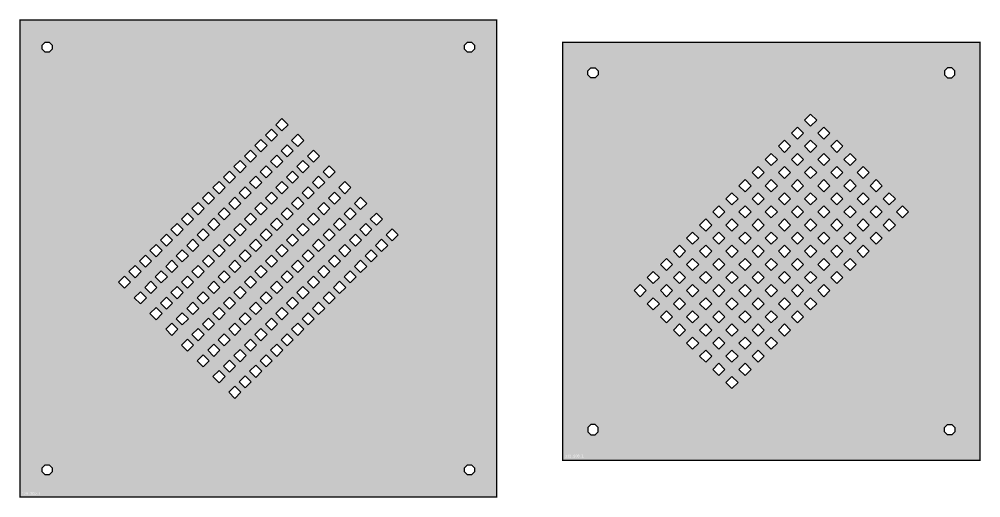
# Model space of a CAD drawing. Extents: x -11195 to 77029, y -42191 to 8336.
# Drawn here: x 33527 to 51672, y -28667 to -19642 of the extents above; entities that cross this region are included whole.
import ezdxf

# ---------------------------------------------------------------- set-up
doc = ezdxf.new("R2010")
doc.units = 13
doc.header["$MEASUREMENT"] = 0
doc.layers.get('0').update_dxf_attribs({"color": 6})
for name, color, linetype in [('L14D0 Au', 2, 'Continuous'), ('L16D0 Col', 254, 'Continuous'), ('L20D0 Key', 8, 'Continuous')]:
    doc.layers.add(name, color=color, linetype=linetype)

# ---------------------------------------------------------------- blocks, each defined once
blk = doc.blocks.new('SMALLPOST')
at = {"layer": 'L20D0 Key'}
blk.add_lwpolyline([(-39.799, -96.083), (-96.083, -39.799), (-96.083, 39.799), (-39.799, 96.083), (39.799, 96.083), (96.083, 39.799), (96.083, -39.799), (39.799, -96.083)], close=True, dxfattribs=at)
blk = doc.blocks.new('128.200.L.RIE')
at = {"layer": 'L14D0 Au'}
h = blk.add_hatch(color=256, dxfattribs=at)
h.paths.add_polyline_path([(294, 88), (292, 89), (288, 87), (285, 83), (283, 78), (282, 72), (282, 69), (282, 62), (284, 57), (286, 52), (286, 51), (290, 48), (292, 47), (297, 49), (300, 54), (300, 54), (302, 59), (303, 65), (303, 69), (303, 75), (301, 81), (299, 85), (299, 85)], flags=0)
h.paths.add_polyline_path([(135, 72), (136, 72), (141, 73), (145, 76), (146, 80), (144, 85), (142, 87), (137, 89), (136, 89), (130, 87), (127, 85), (125, 80), (127, 76), (129, 74)], flags=0)
h.paths.add_polyline_path([(134, 47), (136, 47), (141, 48), (145, 52), (147, 57), (147, 57), (146, 62), (143, 65), (138, 67), (136, 67), (130, 66), (126, 63), (124, 58), (124, 57), (126, 52), (129, 49)], flags=0)
h.paths.add_polyline_path([(255, 88), (253, 89), (249, 87), (246, 83), (244, 78), (243, 72), (242, 69), (243, 62), (244, 57), (247, 52), (247, 51), (251, 48), (253, 47), (258, 49), (261, 54), (261, 54), (263, 59), (264, 65), (264, 69), (264, 75), (262, 81), (260, 85), (259, 85)], flags=0)
h.paths.add_polyline_path([(57, 91), (59, 93), (61, 90), (61, 48), (68, 48), (71, 46), (68, 43), (49, 43), (46, 46), (49, 48), (56, 48), (56, 82), (56, 82), (51, 79), (48, 79), (46, 81), (49, 84), (53, 85), (56, 90)], flags=16)
h.paths.add_polyline_path([(148, 47), (147, 46), (142, 44), (137, 43), (136, 43), (130, 43), (126, 46), (123, 48), (120, 53), (120, 57), (121, 63), (124, 67), (125, 67), (130, 70), (130, 70), (125, 72), (122, 76), (121, 77), (121, 81), (122, 86), (125, 90), (130, 92), (136, 93), (141, 92), (146, 90), (148, 88), (151, 83), (151, 81), (150, 76), (146, 72), (141, 70), (147, 67), (150, 63), (152, 61), (152, 57), (151, 52)], flags=16)
h.paths.add_polyline_path([(208, 92), (213, 93), (219, 92), (223, 90), (227, 87), (229, 82), (230, 78), (229, 73), (227, 68), (223, 63), (221, 61), (207, 48), (225, 48), (226, 51), (227, 52), (230, 48), (230, 47), (228, 43), (202, 43), (198, 46), (200, 48), (216, 63), (221, 68), (224, 72), (225, 75), (225, 78), (224, 83), (220, 87), (219, 87), (214, 89), (213, 89), (208, 87), (205, 84), (204, 82), (205, 79), (202, 76), (202, 76), (199, 78), (198, 80), (200, 85), (203, 89)], flags=16)
h.paths.add_polyline_path([(258, 92), (262, 89), (264, 86), (267, 82), (268, 76), (269, 70), (269, 68), (269, 62), (267, 56), (265, 51), (263, 48), (259, 44), (254, 43), (253, 43), (249, 44), (244, 47), (242, 49), (240, 54), (238, 60), (238, 65), (238, 68), (238, 74), (239, 80), (241, 85), (243, 87), (248, 91), (252, 93), (253, 93)], flags=16)
h.paths.add_polyline_path([(297, 92), (302, 89), (303, 86), (306, 82), (307, 76), (308, 70), (308, 68), (308, 62), (307, 56), (304, 51), (303, 48), (298, 44), (293, 43), (292, 43), (288, 44), (283, 47), (282, 49), (279, 54), (278, 60), (277, 65), (277, 68), (277, 74), (278, 80), (281, 85), (283, 87), (287, 91), (292, 93), (292, 93)], flags=16)
h.paths.add_polyline_path([(357, 92), (368, 92), (371, 90), (368, 88), (364, 88), (364, 48), (383, 48), (383, 53), (384, 56), (385, 57), (388, 53), (388, 47), (386, 44), (385, 43), (357, 43), (354, 46), (357, 48), (360, 48), (360, 88), (357, 88), (354, 90)], flags=16)
h.paths.add_polyline_path([(336, 48), (334, 44), (332, 43), (328, 46), (327, 48), (330, 52), (332, 52), (335, 50)], flags=16)
h.paths.add_polyline_path([(179, 48), (177, 44), (175, 43), (171, 46), (171, 48), (173, 52), (175, 52), (179, 50)], flags=16)
h.paths.add_polyline_path([(90, 92), (96, 93), (101, 92), (106, 90), (109, 87), (112, 82), (112, 78), (111, 73), (109, 68), (106, 63), (104, 61), (89, 48), (107, 48), (108, 51), (110, 52), (112, 48), (112, 47), (111, 43), (84, 43), (81, 46), (82, 48), (99, 63), (103, 68), (106, 72), (107, 75), (107, 78), (106, 83), (102, 87), (102, 87), (97, 89), (95, 89), (90, 87), (87, 84), (86, 82), (87, 79), (85, 76), (84, 76), (81, 78), (81, 80), (82, 85), (86, 89)], flags=16)
h.paths.add_polyline_path([(8529, 8591), (8591, 8529), (8591, 8441), (8529, 8379), (8441, 8379), (8379, 8441), (8379, 8529), (8441, 8591)], flags=16)
h.paths.add_polyline_path([(8529, 621), (8591, 559), (8591, 471), (8529, 409), (8441, 409), (8379, 471), (8379, 559), (8441, 621)], flags=16)
h.paths.add_polyline_path([(2045, 4253), (2174, 4381), (2302, 4253), (2174, 4124)], flags=16)
h.paths.add_polyline_path([(2441, 4648), (2570, 4777), (2698, 4648), (2570, 4520)], flags=16)
h.paths.add_polyline_path([(2837, 5044), (2966, 5173), (3094, 5044), (2966, 4916)], flags=16)
h.paths.add_polyline_path([(3233, 5440), (3362, 5569), (3490, 5440), (3362, 5312)], flags=16)
h.paths.add_polyline_path([(2342, 3956), (2471, 4084), (2599, 3956), (2471, 3827)], flags=16)
h.paths.add_polyline_path([(2738, 4352), (2867, 4480), (2995, 4352), (2867, 4223)], flags=16)
h.paths.add_polyline_path([(3134, 4747), (3263, 4876), (3391, 4747), (3263, 4619)], flags=16)
h.paths.add_polyline_path([(3530, 5143), (3659, 5272), (3787, 5143), (3659, 5015)], flags=16)
h.paths.add_polyline_path([(2639, 3659), (2768, 3787), (2896, 3659), (2768, 3530)], flags=16)
h.paths.add_polyline_path([(3035, 4055), (3164, 4183), (3292, 4055), (3164, 3926)], flags=16)
h.paths.add_polyline_path([(3431, 4451), (3560, 4579), (3688, 4451), (3560, 4322)], flags=16)
h.paths.add_polyline_path([(3827, 4846), (3956, 4975), (4084, 4846), (3956, 4718)], flags=16)
h.paths.add_polyline_path([(2936, 3362), (3065, 3490), (3193, 3362), (3065, 3233)], flags=16)
h.paths.add_polyline_path([(3332, 3758), (3461, 3886), (3589, 3758), (3461, 3629)], flags=16)
h.paths.add_polyline_path([(3728, 4154), (3857, 4282), (3985, 4154), (3857, 4025)], flags=16)
h.paths.add_polyline_path([(4124, 4549), (4253, 4678), (4381, 4549), (4253, 4421)], flags=16)
h.paths.add_polyline_path([(6955, 4747), (6826, 4619), (6698, 4747), (6826, 4876)], flags=16)
h.paths.add_polyline_path([(6559, 4352), (6430, 4223), (6302, 4352), (6430, 4480)], flags=16)
h.paths.add_polyline_path([(6163, 3956), (6034, 3827), (5906, 3956), (6034, 4084)], flags=16)
h.paths.add_polyline_path([(5767, 3560), (5638, 3431), (5510, 3560), (5638, 3688)], flags=16)
h.paths.add_polyline_path([(6658, 5044), (6529, 4916), (6401, 5044), (6529, 5173)], flags=16)
h.paths.add_polyline_path([(6262, 4648), (6133, 4520), (6005, 4648), (6133, 4777)], flags=16)
h.paths.add_polyline_path([(5866, 4253), (5737, 4124), (5609, 4253), (5737, 4381)], flags=16)
h.paths.add_polyline_path([(5470, 3857), (5341, 3728), (5213, 3857), (5341, 3985)], flags=16)
h.paths.add_polyline_path([(6361, 5341), (6232, 5213), (6104, 5341), (6232, 5470)], flags=16)
h.paths.add_polyline_path([(5965, 4945), (5836, 4817), (5708, 4945), (5836, 5074)], flags=16)
h.paths.add_polyline_path([(5569, 4549), (5440, 4421), (5312, 4549), (5440, 4678)], flags=16)
h.paths.add_polyline_path([(5173, 4154), (5044, 4025), (4916, 4154), (5044, 4282)], flags=16)
h.paths.add_polyline_path([(6064, 5638), (5935, 5510), (5807, 5638), (5935, 5767)], flags=16)
h.paths.add_polyline_path([(5668, 5242), (5539, 5114), (5411, 5242), (5539, 5371)], flags=16)
h.paths.add_polyline_path([(5272, 4846), (5143, 4718), (5015, 4846), (5143, 4975)], flags=16)
h.paths.add_polyline_path([(4876, 4451), (4747, 4322), (4619, 4451), (4747, 4579)], flags=16)
h.paths.add_polyline_path([(4520, 4945), (4648, 5074), (4777, 4945), (4648, 4817)], flags=16)
h.paths.add_polyline_path([(4916, 5341), (5044, 5470), (5173, 5341), (5044, 5213)], flags=16)
h.paths.add_polyline_path([(5312, 5737), (5440, 5866), (5569, 5737), (5440, 5609)], flags=16)
h.paths.add_polyline_path([(5708, 6133), (5836, 6262), (5965, 6133), (5836, 6005)], flags=16)
h.paths.add_polyline_path([(4223, 5242), (4352, 5371), (4480, 5242), (4352, 5114)], flags=16)
h.paths.add_polyline_path([(4619, 5638), (4747, 5767), (4876, 5638), (4747, 5510)], flags=16)
h.paths.add_polyline_path([(5015, 6034), (5143, 6163), (5272, 6034), (5143, 5906)], flags=16)
h.paths.add_polyline_path([(5411, 6430), (5539, 6559), (5668, 6430), (5539, 6302)], flags=16)
h.paths.add_polyline_path([(3926, 5539), (4055, 5668), (4183, 5539), (4055, 5411)], flags=16)
h.paths.add_polyline_path([(4322, 5935), (4451, 6064), (4579, 5935), (4451, 5807)], flags=16)
h.paths.add_polyline_path([(4718, 6331), (4846, 6460), (4975, 6331), (4846, 6203)], flags=16)
h.paths.add_polyline_path([(5114, 6727), (5242, 6856), (5371, 6727), (5242, 6599)], flags=16)
h.paths.add_polyline_path([(3629, 5836), (3758, 5965), (3886, 5836), (3758, 5708)], flags=16)
h.paths.add_polyline_path([(4025, 6232), (4154, 6361), (4282, 6232), (4154, 6104)], flags=16)
h.paths.add_polyline_path([(4421, 6628), (4549, 6757), (4678, 6628), (4549, 6500)], flags=16)
h.paths.add_polyline_path([(4817, 7024), (4945, 7153), (5074, 7024), (4945, 6896)], flags=16)
h.paths.add_polyline_path([(4480, 4055), (4352, 3926), (4223, 4055), (4352, 4183)], flags=16)
h.paths.add_polyline_path([(4084, 3659), (3956, 3530), (3827, 3659), (3956, 3787)], flags=16)
h.paths.add_polyline_path([(3688, 3263), (3560, 3134), (3431, 3263), (3560, 3391)], flags=16)
h.paths.add_polyline_path([(3292, 2867), (3164, 2738), (3035, 2867), (3164, 2995)], flags=16)
h.paths.add_polyline_path([(4777, 3758), (4648, 3629), (4520, 3758), (4648, 3886)], flags=16)
h.paths.add_polyline_path([(4381, 3362), (4253, 3233), (4124, 3362), (4253, 3490)], flags=16)
h.paths.add_polyline_path([(3985, 2966), (3857, 2837), (3728, 2966), (3857, 3094)], flags=16)
h.paths.add_polyline_path([(3589, 2570), (3461, 2441), (3332, 2570), (3461, 2698)], flags=16)
h.paths.add_polyline_path([(5074, 3461), (4945, 3332), (4817, 3461), (4945, 3589)], flags=16)
h.paths.add_polyline_path([(4678, 3065), (4549, 2936), (4421, 3065), (4549, 3193)], flags=16)
h.paths.add_polyline_path([(4282, 2669), (4154, 2540), (4025, 2669), (4154, 2797)], flags=16)
h.paths.add_polyline_path([(3886, 2273), (3758, 2144), (3629, 2273), (3758, 2401)], flags=16)
h.paths.add_polyline_path([(5371, 3164), (5242, 3035), (5114, 3164), (5242, 3292)], flags=16)
h.paths.add_polyline_path([(4975, 2768), (4846, 2639), (4718, 2768), (4846, 2896)], flags=16)
h.paths.add_polyline_path([(4579, 2372), (4451, 2243), (4322, 2372), (4451, 2500)], flags=16)
h.paths.add_polyline_path([(4183, 1976), (4055, 1847), (3926, 1976), (4055, 2104)], flags=16)
h.paths.add_polyline_path([(4381, 2174), (4253, 2045), (4124, 2174), (4253, 2302)], flags=16)
h.paths.add_polyline_path([(4777, 2570), (4648, 2441), (4520, 2570), (4648, 2698)], flags=16)
h.paths.add_polyline_path([(5173, 2966), (5044, 2837), (4916, 2966), (5044, 3094)], flags=16)
h.paths.add_polyline_path([(5569, 3362), (5440, 3233), (5312, 3362), (5440, 3490)], flags=16)
h.paths.add_polyline_path([(4084, 2471), (3956, 2342), (3827, 2471), (3956, 2599)], flags=16)
h.paths.add_polyline_path([(4480, 2867), (4352, 2738), (4223, 2867), (4352, 2995)], flags=16)
h.paths.add_polyline_path([(4876, 3263), (4747, 3134), (4619, 3263), (4747, 3391)], flags=16)
h.paths.add_polyline_path([(5272, 3659), (5143, 3530), (5015, 3659), (5143, 3787)], flags=16)
h.paths.add_polyline_path([(3787, 2768), (3659, 2639), (3530, 2768), (3659, 2896)], flags=16)
h.paths.add_polyline_path([(4183, 3164), (4055, 3035), (3926, 3164), (4055, 3292)], flags=16)
h.paths.add_polyline_path([(4579, 3560), (4451, 3431), (4322, 3560), (4451, 3688)], flags=16)
h.paths.add_polyline_path([(4975, 3956), (4846, 3827), (4718, 3956), (4846, 4084)], flags=16)
h.paths.add_polyline_path([(3490, 3065), (3362, 2936), (3233, 3065), (3362, 3193)], flags=16)
h.paths.add_polyline_path([(3886, 3461), (3758, 3332), (3629, 3461), (3758, 3589)], flags=16)
h.paths.add_polyline_path([(4282, 3857), (4154, 3728), (4025, 3857), (4154, 3985)], flags=16)
h.paths.add_polyline_path([(4678, 4253), (4549, 4124), (4421, 4253), (4549, 4381)], flags=16)
h.paths.add_polyline_path([(4619, 6826), (4747, 6955), (4876, 6826), (4747, 6698)], flags=16)
h.paths.add_polyline_path([(4223, 6430), (4352, 6559), (4480, 6430), (4352, 6302)], flags=16)
h.paths.add_polyline_path([(3827, 6034), (3956, 6163), (4084, 6034), (3956, 5906)], flags=16)
h.paths.add_polyline_path([(3431, 5638), (3560, 5767), (3688, 5638), (3560, 5510)], flags=16)
h.paths.add_polyline_path([(4916, 6529), (5044, 6658), (5173, 6529), (5044, 6401)], flags=16)
h.paths.add_polyline_path([(4520, 6133), (4648, 6262), (4777, 6133), (4648, 6005)], flags=16)
h.paths.add_polyline_path([(4124, 5737), (4253, 5866), (4381, 5737), (4253, 5609)], flags=16)
h.paths.add_polyline_path([(3728, 5341), (3857, 5470), (3985, 5341), (3857, 5213)], flags=16)
h.paths.add_polyline_path([(5213, 6232), (5341, 6361), (5470, 6232), (5341, 6104)], flags=16)
h.paths.add_polyline_path([(4817, 5836), (4945, 5965), (5074, 5836), (4945, 5708)], flags=16)
h.paths.add_polyline_path([(4421, 5440), (4549, 5569), (4678, 5440), (4549, 5312)], flags=16)
h.paths.add_polyline_path([(4025, 5044), (4154, 5173), (4282, 5044), (4154, 4916)], flags=16)
h.paths.add_polyline_path([(5510, 5935), (5638, 6064), (5767, 5935), (5638, 5807)], flags=16)
h.paths.add_polyline_path([(5114, 5539), (5242, 5668), (5371, 5539), (5242, 5411)], flags=16)
h.paths.add_polyline_path([(4718, 5143), (4846, 5272), (4975, 5143), (4846, 5015)], flags=16)
h.paths.add_polyline_path([(4322, 4747), (4451, 4876), (4579, 4747), (4451, 4619)], flags=16)
h.paths.add_polyline_path([(5074, 4648), (4945, 4520), (4817, 4648), (4945, 4777)], flags=16)
h.paths.add_polyline_path([(5470, 5044), (5341, 4916), (5213, 5044), (5341, 5173)], flags=16)
h.paths.add_polyline_path([(5866, 5440), (5737, 5312), (5609, 5440), (5737, 5569)], flags=16)
h.paths.add_polyline_path([(6262, 5836), (6133, 5708), (6005, 5836), (6133, 5965)], flags=16)
h.paths.add_polyline_path([(5371, 4352), (5242, 4223), (5114, 4352), (5242, 4480)], flags=16)
h.paths.add_polyline_path([(5767, 4747), (5638, 4619), (5510, 4747), (5638, 4876)], flags=16)
h.paths.add_polyline_path([(6163, 5143), (6034, 5015), (5906, 5143), (6034, 5272)], flags=16)
h.paths.add_polyline_path([(6559, 5539), (6430, 5411), (6302, 5539), (6430, 5668)], flags=16)
h.paths.add_polyline_path([(5668, 4055), (5539, 3926), (5411, 4055), (5539, 4183)], flags=16)
h.paths.add_polyline_path([(6064, 4451), (5935, 4322), (5807, 4451), (5935, 4579)], flags=16)
h.paths.add_polyline_path([(6460, 4846), (6331, 4718), (6203, 4846), (6331, 4975)], flags=16)
h.paths.add_polyline_path([(6856, 5242), (6727, 5114), (6599, 5242), (6727, 5371)], flags=16)
h.paths.add_polyline_path([(5965, 3758), (5836, 3629), (5708, 3758), (5836, 3886)], flags=16)
h.paths.add_polyline_path([(6361, 4154), (6232, 4025), (6104, 4154), (6232, 4282)], flags=16)
h.paths.add_polyline_path([(6757, 4549), (6628, 4421), (6500, 4549), (6628, 4678)], flags=16)
h.paths.add_polyline_path([(7153, 4945), (7024, 4817), (6896, 4945), (7024, 5074)], flags=16)
h.paths.add_polyline_path([(3926, 4352), (4055, 4480), (4183, 4352), (4055, 4223)], flags=16)
h.paths.add_polyline_path([(3530, 3956), (3659, 4084), (3787, 3956), (3659, 3827)], flags=16)
h.paths.add_polyline_path([(3134, 3560), (3263, 3688), (3391, 3560), (3263, 3431)], flags=16)
h.paths.add_polyline_path([(2738, 3164), (2867, 3292), (2995, 3164), (2867, 3035)], flags=16)
h.paths.add_polyline_path([(3629, 4648), (3758, 4777), (3886, 4648), (3758, 4520)], flags=16)
h.paths.add_polyline_path([(3233, 4253), (3362, 4381), (3490, 4253), (3362, 4124)], flags=16)
h.paths.add_polyline_path([(2837, 3857), (2966, 3985), (3094, 3857), (2966, 3728)], flags=16)
h.paths.add_polyline_path([(2441, 3461), (2570, 3589), (2698, 3461), (2570, 3332)], flags=16)
h.paths.add_polyline_path([(3332, 4945), (3461, 5074), (3589, 4945), (3461, 4817)], flags=16)
h.paths.add_polyline_path([(2936, 4549), (3065, 4678), (3193, 4549), (3065, 4421)], flags=16)
h.paths.add_polyline_path([(2540, 4154), (2669, 4282), (2797, 4154), (2669, 4025)], flags=16)
h.paths.add_polyline_path([(2144, 3758), (2273, 3886), (2401, 3758), (2273, 3629)], flags=16)
h.paths.add_polyline_path([(3035, 5242), (3164, 5371), (3292, 5242), (3164, 5114)], flags=16)
h.paths.add_polyline_path([(2639, 4846), (2768, 4975), (2896, 4846), (2768, 4718)], flags=16)
h.paths.add_polyline_path([(2243, 4451), (2372, 4579), (2500, 4451), (2372, 4322)], flags=16)
h.paths.add_polyline_path([(1847, 4055), (1976, 4183), (2104, 4055), (1976, 3926)], flags=16)
h.paths.add_polyline_path([(559, 621), (621, 559), (621, 471), (559, 409), (471, 409), (409, 471), (409, 559), (471, 621)], flags=16)
h.paths.add_polyline_path([(559, 8591), (621, 8529), (621, 8441), (559, 8379), (471, 8379), (409, 8441), (409, 8529), (471, 8591)], flags=16)
h.paths.add_polyline_path([(10, 8990), (10, 10), (8990, 10), (8990, 8990)])
at = {"layer": 'L16D0 Col', "const_width": 25}
blk.add_lwpolyline([(9000, 0), (0, 0), (0, 9000), (9000, 9000)], close=True, dxfattribs=at)
at = {"layer": 'L16D0 Col'}
for points in [[(5060, 7024), (4945, 7139), (4831, 7024), (4945, 6910)], [(4862, 6826), (4747, 6941), (4633, 6826), (4747, 6712)], [(4664, 6628), (4549, 6743), (4435, 6628), (4549, 6514)], [(5357, 6727), (5242, 6842), (5128, 6727), (5242, 6613)], [(4466, 6430), (4352, 6545), (4237, 6430), (4352, 6316)], [(5159, 6529), (5044, 6644), (4930, 6529), (5044, 6415)], [(5654, 6430), (5539, 6545), (5425, 6430), (5539, 6316)], [(4961, 6331), (4846, 6446), (4732, 6331), (4846, 6217)], [(4268, 6232), (4154, 6347), (4039, 6232), (4154, 6118)], [(4763, 6133), (4648, 6248), (4534, 6133), (4648, 6019)], [(5456, 6232), (5341, 6347), (5227, 6232), (5341, 6118)], [(5951, 6133), (5836, 6248), (5722, 6133), (5836, 6019)], [(4070, 6034), (3956, 6149), (3841, 6034), (3956, 5920)], [(4565, 5935), (4451, 6050), (4336, 5935), (4451, 5821)], [(5258, 6034), (5143, 6149), (5029, 6034), (5143, 5920)], [(5753, 5935), (5638, 6050), (5524, 5935), (5638, 5821)], [(3872, 5836), (3758, 5951), (3643, 5836), (3758, 5722)], [(4367, 5737), (4253, 5852), (4138, 5737), (4253, 5623)], [(5060, 5836), (4945, 5951), (4831, 5836), (4945, 5722)], [(5555, 5737), (5440, 5852), (5326, 5737), (5440, 5623)], [(6019, 5836), (6133, 5722), (6248, 5836), (6133, 5951)], [(3674, 5638), (3560, 5753), (3445, 5638), (3560, 5524)], [(4169, 5539), (4055, 5654), (3940, 5539), (4055, 5425)], [(4862, 5638), (4747, 5753), (4633, 5638), (4747, 5524)], [(5357, 5539), (5242, 5654), (5128, 5539), (5242, 5425)], [(5821, 5638), (5935, 5524), (6050, 5638), (5935, 5753)], [(6316, 5539), (6430, 5425), (6545, 5539), (6430, 5654)], [(3476, 5440), (3362, 5555), (3247, 5440), (3362, 5326)], [(3971, 5341), (3857, 5456), (3742, 5341), (3857, 5227)], [(4664, 5440), (4549, 5555), (4435, 5440), (4549, 5326)], [(5159, 5341), (5044, 5456), (4930, 5341), (5044, 5227)], [(5623, 5440), (5737, 5326), (5852, 5440), (5737, 5555)], [(6118, 5341), (6232, 5227), (6347, 5341), (6232, 5456)], [(3278, 5242), (3164, 5357), (3049, 5242), (3164, 5128)], [(4466, 5242), (4352, 5357), (4237, 5242), (4352, 5128)], [(5425, 5242), (5539, 5128), (5654, 5242), (5539, 5357)], [(6613, 5242), (6727, 5128), (6842, 5242), (6727, 5357)], [(3080, 5044), (2966, 5159), (2851, 5044), (2966, 4930)], [(3773, 5143), (3659, 5258), (3544, 5143), (3659, 5029)], [(4268, 5044), (4154, 5159), (4039, 5044), (4154, 4930)], [(4961, 5143), (4846, 5258), (4732, 5143), (4846, 5029)], [(5227, 5044), (5341, 4930), (5456, 5044), (5341, 5159)], [(5920, 5143), (6034, 5029), (6149, 5143), (6034, 5258)], [(6415, 5044), (6529, 4930), (6644, 5044), (6529, 5159)], [(2882, 4846), (2768, 4961), (2653, 4846), (2768, 4732)], [(3575, 4945), (3461, 5060), (3346, 4945), (3461, 4831)], [(4070, 4846), (3956, 4961), (3841, 4846), (3956, 4732)], [(4763, 4945), (4648, 5060), (4534, 4945), (4648, 4831)], [(5029, 4846), (5143, 4732), (5258, 4846), (5143, 4961)], [(5722, 4945), (5836, 4831), (5951, 4945), (5836, 5060)], [(6217, 4846), (6331, 4732), (6446, 4846), (6331, 4961)], [(6910, 4945), (7024, 4831), (7139, 4945), (7024, 5060)], [(2684, 4648), (2570, 4763), (2455, 4648), (2570, 4534)], [(3377, 4747), (3263, 4862), (3148, 4747), (3263, 4633)], [(3872, 4648), (3758, 4763), (3643, 4648), (3758, 4534)], [(4565, 4747), (4451, 4862), (4336, 4747), (4451, 4633)], [(4831, 4648), (4945, 4534), (5060, 4648), (4945, 4763)], [(5524, 4747), (5638, 4633), (5753, 4747), (5638, 4862)], [(6019, 4648), (6133, 4534), (6248, 4648), (6133, 4763)], [(6712, 4747), (6826, 4633), (6941, 4747), (6826, 4862)], [(2486, 4451), (2372, 4565), (2257, 4451), (2372, 4336)], [(3179, 4549), (3065, 4664), (2950, 4549), (3065, 4435)], [(3674, 4451), (3560, 4565), (3445, 4451), (3560, 4336)], [(4367, 4549), (4253, 4664), (4138, 4549), (4253, 4435)], [(4633, 4451), (4747, 4336), (4862, 4451), (4747, 4565)], [(5326, 4549), (5440, 4435), (5555, 4549), (5440, 4664)], [(5821, 4451), (5935, 4336), (6050, 4451), (5935, 4565)], [(6514, 4549), (6628, 4435), (6743, 4549), (6628, 4664)], [(2288, 4253), (2174, 4367), (2059, 4253), (2174, 4138)], [(2981, 4352), (2867, 4466), (2752, 4352), (2867, 4237)], [(3476, 4253), (3362, 4367), (3247, 4253), (3362, 4138)], [(4169, 4352), (4055, 4466), (3940, 4352), (4055, 4237)], [(4435, 4253), (4549, 4138), (4664, 4253), (4549, 4367)], [(5128, 4352), (5242, 4237), (5357, 4352), (5242, 4466)], [(5623, 4253), (5737, 4138), (5852, 4253), (5737, 4367)], [(6316, 4352), (6430, 4237), (6545, 4352), (6430, 4466)], [(2783, 4154), (2669, 4268), (2554, 4154), (2669, 4039)], [(3971, 4154), (3857, 4268), (3742, 4154), (3857, 4039)], [(4930, 4154), (5044, 4039), (5159, 4154), (5044, 4268)], [(6118, 4154), (6232, 4039), (6347, 4154), (6232, 4268)], [(2090, 4055), (1976, 4169), (1861, 4055), (1976, 3940)], [(2585, 3956), (2471, 4070), (2356, 3956), (2471, 3841)], [(3278, 4055), (3164, 4169), (3049, 4055), (3164, 3940)], [(3773, 3956), (3659, 4070), (3544, 3956), (3659, 3841)], [(4237, 4055), (4352, 3940), (4466, 4055), (4352, 4169)], [(4732, 3956), (4846, 3841), (4961, 3956), (4846, 4070)], [(5425, 4055), (5539, 3940), (5654, 4055), (5539, 4169)], [(5920, 3956), (6034, 3841), (6149, 3956), (6034, 4070)], [(2387, 3758), (2273, 3872), (2158, 3758), (2273, 3643)], [(3080, 3857), (2966, 3971), (2851, 3857), (2966, 3742)], [(3575, 3758), (3461, 3872), (3346, 3758), (3461, 3643)], [(4039, 3857), (4154, 3742), (4268, 3857), (4154, 3971)], [(4534, 3758), (4648, 3643), (4763, 3758), (4648, 3872)], [(5227, 3857), (5341, 3742), (5456, 3857), (5341, 3971)], [(5722, 3758), (5836, 3643), (5951, 3758), (5836, 3872)], [(2882, 3659), (2768, 3773), (2653, 3659), (2768, 3544)], [(3377, 3560), (3263, 3674), (3148, 3560), (3263, 3445)], [(3841, 3659), (3956, 3544), (4070, 3659), (3956, 3773)], [(4336, 3560), (4451, 3445), (4565, 3560), (4451, 3674)], [(5029, 3659), (5143, 3544), (5258, 3659), (5143, 3773)], [(5524, 3560), (5638, 3445), (5753, 3560), (5638, 3674)], [(2684, 3461), (2570, 3575), (2455, 3461), (2570, 3346)], [(3179, 3362), (3065, 3476), (2950, 3362), (3065, 3247)], [(3643, 3461), (3758, 3346), (3872, 3461), (3758, 3575)], [(4138, 3362), (4253, 3247), (4367, 3362), (4253, 3476)], [(4831, 3461), (4945, 3346), (5060, 3461), (4945, 3575)], [(5326, 3362), (5440, 3247), (5555, 3362), (5440, 3476)], [(2981, 3164), (2867, 3278), (2752, 3164), (2867, 3049)], [(3445, 3263), (3560, 3148), (3674, 3263), (3560, 3377)], [(3940, 3164), (4055, 3049), (4169, 3164), (4055, 3278)], [(4633, 3263), (4747, 3148), (4862, 3263), (4747, 3377)], [(5128, 3164), (5242, 3049), (5357, 3164), (5242, 3278)], [(3247, 3065), (3362, 2950), (3476, 3065), (3362, 3179)], [(4435, 3065), (4549, 2950), (4664, 3065), (4549, 3179)], [(3049, 2867), (3164, 2752), (3278, 2867), (3164, 2981)], [(3742, 2966), (3857, 2851), (3971, 2966), (3857, 3080)], [(4237, 2867), (4352, 2752), (4466, 2867), (4352, 2981)], [(4930, 2966), (5044, 2851), (5159, 2966), (5044, 3080)], [(3544, 2768), (3659, 2653), (3773, 2768), (3659, 2882)], [(4039, 2669), (4154, 2554), (4268, 2669), (4154, 2783)], [(4732, 2768), (4846, 2653), (4961, 2768), (4846, 2882)], [(3346, 2570), (3461, 2455), (3575, 2570), (3461, 2684)], [(3841, 2471), (3956, 2356), (4070, 2471), (3956, 2585)], [(4534, 2570), (4648, 2455), (4763, 2570), (4648, 2684)], [(3643, 2273), (3758, 2158), (3872, 2273), (3758, 2387)], [(4336, 2372), (4451, 2257), (4565, 2372), (4451, 2486)], [(4138, 2174), (4253, 2059), (4367, 2174), (4253, 2288)], [(3940, 1976), (4055, 1861), (4169, 1976), (4055, 2090)]]:
    blk.add_lwpolyline(points, close=True, dxfattribs=at)
at = {"xscale": -1, "yscale": -1, "rotation": 315.0000000000002}
for p in [(515, 8485), (8485, 8485), (515, 515), (8485, 515)]:
    blk.add_blockref('SMALLPOST', p, dxfattribs=at)
blk = doc.blocks.new('112.208.L.RIE')
at = {"layer": 'L14D0 Au'}
h = blk.add_hatch(color=256, dxfattribs=at)
h.paths.add_polyline_path([(263, 98), (261, 98), (257, 97), (254, 93), (251, 88), (250, 82), (250, 79), (251, 72), (252, 67), (254, 62), (255, 61), (259, 57), (261, 57), (265, 59), (269, 64), (269, 64), (271, 69), (272, 75), (272, 79), (272, 85), (270, 91), (267, 95), (267, 95)], flags=0)
h.paths.add_polyline_path([(298, 57), (300, 57), (306, 58), (310, 61), (312, 67), (312, 67), (310, 72), (307, 75), (302, 77), (300, 77), (295, 76), (291, 73), (289, 68), (289, 67), (291, 62), (293, 59)], flags=0)
h.paths.add_polyline_path([(299, 82), (300, 82), (306, 83), (309, 86), (311, 90), (309, 95), (306, 97), (301, 98), (300, 98), (295, 97), (292, 95), (290, 90), (292, 86), (294, 84)], flags=0)
h.paths.add_polyline_path([(64, 101), (67, 103), (69, 100), (69, 58), (76, 58), (79, 56), (76, 53), (57, 53), (54, 56), (57, 58), (64, 58), (64, 92), (64, 92), (59, 89), (56, 89), (54, 91), (56, 93), (60, 95), (64, 100)], flags=16)
h.paths.add_polyline_path([(104, 101), (106, 103), (108, 100), (108, 58), (115, 58), (118, 56), (115, 53), (96, 53), (93, 56), (96, 58), (103, 58), (103, 92), (103, 92), (98, 89), (95, 89), (93, 91), (96, 93), (100, 95), (103, 100)], flags=16)
h.paths.add_polyline_path([(187, 58), (185, 54), (183, 53), (179, 56), (179, 58), (181, 62), (183, 62), (187, 60)], flags=16)
h.paths.add_polyline_path([(312, 57), (311, 56), (306, 53), (301, 52), (300, 52), (295, 53), (290, 56), (288, 58), (285, 63), (284, 67), (285, 72), (289, 77), (289, 77), (295, 80), (289, 82), (286, 86), (286, 87), (285, 90), (286, 96), (290, 100), (295, 102), (300, 103), (306, 102), (311, 100), (313, 98), (315, 93), (316, 90), (314, 85), (310, 82), (306, 80), (311, 77), (315, 73), (316, 71), (317, 67), (316, 62)], flags=16)
h.paths.add_polyline_path([(365, 102), (376, 102), (379, 100), (376, 98), (372, 98), (372, 58), (391, 58), (391, 63), (392, 66), (393, 66), (396, 63), (396, 57), (394, 54), (393, 53), (365, 53), (362, 56), (365, 58), (367, 58), (367, 98), (365, 98), (362, 100)], flags=16)
h.paths.add_polyline_path([(344, 58), (342, 54), (339, 53), (336, 56), (335, 58), (338, 62), (340, 62), (343, 60)], flags=16)
h.paths.add_polyline_path([(266, 102), (270, 99), (272, 96), (274, 92), (276, 86), (277, 80), (277, 78), (276, 71), (275, 66), (273, 61), (271, 58), (267, 54), (262, 52), (261, 52), (256, 54), (252, 57), (250, 59), (248, 64), (246, 69), (245, 75), (245, 78), (246, 84), (247, 90), (249, 95), (251, 97), (256, 102), (260, 103), (261, 103)], flags=16)
h.paths.add_polyline_path([(216, 102), (221, 103), (227, 102), (231, 100), (234, 97), (237, 92), (238, 88), (237, 83), (235, 78), (231, 73), (229, 71), (214, 58), (233, 58), (234, 61), (235, 61), (238, 58), (238, 57), (236, 53), (209, 53), (206, 56), (207, 58), (224, 73), (229, 78), (231, 82), (232, 85), (233, 88), (231, 93), (228, 97), (227, 97), (222, 98), (221, 98), (215, 97), (213, 94), (211, 91), (212, 89), (210, 86), (209, 86), (207, 88), (206, 90), (207, 95), (211, 99), (211, 99)], flags=16)
h.paths.add_polyline_path([(137, 102), (143, 103), (148, 102), (153, 100), (156, 97), (159, 92), (159, 88), (159, 83), (156, 78), (153, 73), (151, 71), (136, 58), (154, 58), (155, 61), (157, 61), (159, 58), (159, 57), (158, 53), (131, 53), (128, 56), (129, 58), (146, 73), (150, 78), (153, 82), (154, 85), (154, 88), (153, 93), (149, 97), (149, 97), (144, 98), (142, 98), (137, 97), (134, 94), (133, 91), (134, 89), (132, 86), (131, 86), (128, 88), (128, 90), (129, 95), (133, 99), (133, 99)], flags=16)
h.paths.add_polyline_path([(7350, 468), (7262, 468), (7200, 530), (7200, 618), (7262, 680), (7350, 680), (7412, 618), (7412, 530)], flags=16)
h.paths.add_polyline_path([(1713, 3574), (1841, 3445), (1713, 3316), (1584, 3445)], flags=16)
h.paths.add_polyline_path([(2208, 4069), (2336, 3940), (2208, 3811), (2079, 3940)], flags=16)
h.paths.add_polyline_path([(2703, 4564), (2831, 4435), (2703, 4306), (2574, 4435)], flags=16)
h.paths.add_polyline_path([(3198, 5059), (3326, 4930), (3198, 4801), (3069, 4930)], flags=16)
h.paths.add_polyline_path([(3693, 5554), (3821, 5425), (3693, 5296), (3564, 5425)], flags=16)
h.paths.add_polyline_path([(4187, 6049), (4316, 5920), (4187, 5791), (4059, 5920)], flags=16)
h.paths.add_polyline_path([(4682, 6544), (4811, 6415), (4682, 6286), (4554, 6415)], flags=16)
h.paths.add_polyline_path([(1960, 3326), (2089, 3198), (1960, 3069), (1831, 3198)], flags=16)
h.paths.add_polyline_path([(2455, 3821), (2584, 3693), (2455, 3564), (2326, 3693)], flags=16)
h.paths.add_polyline_path([(2950, 4316), (3079, 4187), (2950, 4059), (2821, 4187)], flags=16)
h.paths.add_polyline_path([(3445, 4811), (3574, 4682), (3445, 4554), (3316, 4682)], flags=16)
h.paths.add_polyline_path([(3940, 5306), (4069, 5177), (3940, 5049), (3811, 5177)], flags=16)
h.paths.add_polyline_path([(4435, 5801), (4564, 5672), (4435, 5544), (4306, 5672)], flags=16)
h.paths.add_polyline_path([(4930, 6296), (5059, 6167), (4930, 6039), (4801, 6167)], flags=16)
h.paths.add_polyline_path([(2208, 3079), (2336, 2950), (2208, 2821), (2079, 2950)], flags=16)
h.paths.add_polyline_path([(2703, 3574), (2831, 3445), (2703, 3316), (2574, 3445)], flags=16)
h.paths.add_polyline_path([(3198, 4069), (3326, 3940), (3198, 3811), (3069, 3940)], flags=16)
h.paths.add_polyline_path([(3693, 4564), (3821, 4435), (3693, 4306), (3564, 4435)], flags=16)
h.paths.add_polyline_path([(4187, 5059), (4316, 4930), (4187, 4801), (4059, 4930)], flags=16)
h.paths.add_polyline_path([(4682, 5554), (4811, 5425), (4682, 5296), (4554, 5425)], flags=16)
h.paths.add_polyline_path([(5177, 6049), (5306, 5920), (5177, 5791), (5049, 5920)], flags=16)
h.paths.add_polyline_path([(2455, 2831), (2584, 2703), (2455, 2574), (2326, 2703)], flags=16)
h.paths.add_polyline_path([(2950, 3326), (3079, 3198), (2950, 3069), (2821, 3198)], flags=16)
h.paths.add_polyline_path([(3445, 3821), (3574, 3693), (3445, 3564), (3316, 3693)], flags=16)
h.paths.add_polyline_path([(3940, 4316), (4069, 4187), (3940, 4059), (3811, 4187)], flags=16)
h.paths.add_polyline_path([(4435, 4811), (4564, 4682), (4435, 4554), (4306, 4682)], flags=16)
h.paths.add_polyline_path([(4930, 5306), (5059, 5177), (4930, 5049), (4801, 5177)], flags=16)
h.paths.add_polyline_path([(5425, 5801), (5554, 5672), (5425, 5544), (5296, 5672)], flags=16)
h.paths.add_polyline_path([(2703, 2584), (2831, 2455), (2703, 2326), (2574, 2455)], flags=16)
h.paths.add_polyline_path([(3198, 3079), (3326, 2950), (3198, 2821), (3069, 2950)], flags=16)
h.paths.add_polyline_path([(3693, 3574), (3821, 3445), (3693, 3316), (3564, 3445)], flags=16)
h.paths.add_polyline_path([(4187, 4069), (4316, 3940), (4187, 3811), (4059, 3940)], flags=16)
h.paths.add_polyline_path([(4682, 4564), (4811, 4435), (4682, 4306), (4554, 4435)], flags=16)
h.paths.add_polyline_path([(5177, 5059), (5306, 4930), (5177, 4801), (5049, 4930)], flags=16)
h.paths.add_polyline_path([(5672, 5554), (5801, 5425), (5672, 5296), (5544, 5425)], flags=16)
h.paths.add_polyline_path([(2950, 2336), (3079, 2208), (2950, 2079), (2821, 2208)], flags=16)
h.paths.add_polyline_path([(3445, 2831), (3574, 2703), (3445, 2574), (3316, 2703)], flags=16)
h.paths.add_polyline_path([(3940, 3326), (4069, 3198), (3940, 3069), (3811, 3198)], flags=16)
h.paths.add_polyline_path([(4435, 3821), (4564, 3693), (4435, 3564), (4306, 3693)], flags=16)
h.paths.add_polyline_path([(4930, 4316), (5059, 4187), (4930, 4059), (4801, 4187)], flags=16)
h.paths.add_polyline_path([(5425, 4811), (5554, 4682), (5425, 4554), (5296, 4682)], flags=16)
h.paths.add_polyline_path([(5920, 5306), (6049, 5177), (5920, 5049), (5791, 5177)], flags=16)
h.paths.add_polyline_path([(3198, 2089), (3326, 1960), (3198, 1831), (3069, 1960)], flags=16)
h.paths.add_polyline_path([(3693, 2584), (3821, 2455), (3693, 2326), (3564, 2455)], flags=16)
h.paths.add_polyline_path([(4187, 3079), (4316, 2950), (4187, 2821), (4059, 2950)], flags=16)
h.paths.add_polyline_path([(4682, 3574), (4811, 3445), (4682, 3316), (4554, 3445)], flags=16)
h.paths.add_polyline_path([(5177, 4069), (5306, 3940), (5177, 3811), (5049, 3940)], flags=16)
h.paths.add_polyline_path([(5672, 4564), (5801, 4435), (5672, 4306), (5544, 4435)], flags=16)
h.paths.add_polyline_path([(6167, 5059), (6296, 4930), (6167, 4801), (6039, 4930)], flags=16)
h.paths.add_polyline_path([(3445, 1841), (3574, 1713), (3445, 1584), (3316, 1713)], flags=16)
h.paths.add_polyline_path([(3940, 2336), (4069, 2208), (3940, 2079), (3811, 2208)], flags=16)
h.paths.add_polyline_path([(4435, 2831), (4564, 2703), (4435, 2574), (4306, 2703)], flags=16)
h.paths.add_polyline_path([(4930, 3326), (5059, 3198), (4930, 3069), (4801, 3198)], flags=16)
h.paths.add_polyline_path([(5425, 3821), (5554, 3693), (5425, 3564), (5296, 3693)], flags=16)
h.paths.add_polyline_path([(5920, 4316), (6049, 4187), (5920, 4059), (5791, 4187)], flags=16)
h.paths.add_polyline_path([(6415, 4811), (6544, 4682), (6415, 4554), (6286, 4682)], flags=16)
h.paths.add_polyline_path([(7262, 7412), (7350, 7412), (7412, 7350), (7412, 7262), (7350, 7200), (7262, 7200), (7200, 7262), (7200, 7350)], flags=16)
h.paths.add_polyline_path([(618, 468), (530, 468), (468, 530), (468, 618), (530, 680), (618, 680), (680, 618), (680, 530)], flags=16)
h.paths.add_polyline_path([(6167, 4564), (6296, 4435), (6167, 4306), (6039, 4435)], flags=16)
h.paths.add_polyline_path([(5672, 4069), (5801, 3940), (5672, 3811), (5544, 3940)], flags=16)
h.paths.add_polyline_path([(5177, 3574), (5306, 3445), (5177, 3316), (5049, 3445)], flags=16)
h.paths.add_polyline_path([(4682, 3079), (4811, 2950), (4682, 2821), (4554, 2950)], flags=16)
h.paths.add_polyline_path([(4187, 2584), (4316, 2455), (4187, 2326), (4059, 2455)], flags=16)
h.paths.add_polyline_path([(3693, 2089), (3821, 1960), (3693, 1831), (3564, 1960)], flags=16)
h.paths.add_polyline_path([(3198, 1594), (3326, 1465), (3198, 1336), (3069, 1465)], flags=16)
h.paths.add_polyline_path([(5920, 4811), (6049, 4682), (5920, 4554), (5791, 4682)], flags=16)
h.paths.add_polyline_path([(5425, 4316), (5554, 4187), (5425, 4059), (5296, 4187)], flags=16)
h.paths.add_polyline_path([(4930, 3821), (5059, 3693), (4930, 3564), (4801, 3693)], flags=16)
h.paths.add_polyline_path([(4435, 3326), (4564, 3198), (4435, 3069), (4306, 3198)], flags=16)
h.paths.add_polyline_path([(3940, 2831), (4069, 2703), (3940, 2574), (3811, 2703)], flags=16)
h.paths.add_polyline_path([(3445, 2336), (3574, 2208), (3445, 2079), (3316, 2208)], flags=16)
h.paths.add_polyline_path([(2950, 1841), (3079, 1713), (2950, 1584), (2821, 1713)], flags=16)
h.paths.add_polyline_path([(5672, 5059), (5801, 4930), (5672, 4801), (5544, 4930)], flags=16)
h.paths.add_polyline_path([(5177, 4564), (5306, 4435), (5177, 4306), (5049, 4435)], flags=16)
h.paths.add_polyline_path([(4682, 4069), (4811, 3940), (4682, 3811), (4554, 3940)], flags=16)
h.paths.add_polyline_path([(4187, 3574), (4316, 3445), (4187, 3316), (4059, 3445)], flags=16)
h.paths.add_polyline_path([(3693, 3079), (3821, 2950), (3693, 2821), (3564, 2950)], flags=16)
h.paths.add_polyline_path([(3198, 2584), (3326, 2455), (3198, 2326), (3069, 2455)], flags=16)
h.paths.add_polyline_path([(2703, 2089), (2831, 1960), (2703, 1831), (2574, 1960)], flags=16)
h.paths.add_polyline_path([(5425, 5306), (5554, 5177), (5425, 5049), (5296, 5177)], flags=16)
h.paths.add_polyline_path([(4930, 4811), (5059, 4682), (4930, 4554), (4801, 4682)], flags=16)
h.paths.add_polyline_path([(4435, 4316), (4564, 4187), (4435, 4059), (4306, 4187)], flags=16)
h.paths.add_polyline_path([(3940, 3821), (4069, 3693), (3940, 3564), (3811, 3693)], flags=16)
h.paths.add_polyline_path([(3445, 3326), (3574, 3198), (3445, 3069), (3316, 3198)], flags=16)
h.paths.add_polyline_path([(2950, 2831), (3079, 2703), (2950, 2574), (2821, 2703)], flags=16)
h.paths.add_polyline_path([(2455, 2336), (2584, 2208), (2455, 2079), (2326, 2208)], flags=16)
h.paths.add_polyline_path([(5177, 5554), (5306, 5425), (5177, 5296), (5049, 5425)], flags=16)
h.paths.add_polyline_path([(4682, 5059), (4811, 4930), (4682, 4801), (4554, 4930)], flags=16)
h.paths.add_polyline_path([(4187, 4564), (4316, 4435), (4187, 4306), (4059, 4435)], flags=16)
h.paths.add_polyline_path([(3693, 4069), (3821, 3940), (3693, 3811), (3564, 3940)], flags=16)
h.paths.add_polyline_path([(3198, 3574), (3326, 3445), (3198, 3316), (3069, 3445)], flags=16)
h.paths.add_polyline_path([(2703, 3079), (2831, 2950), (2703, 2821), (2574, 2950)], flags=16)
h.paths.add_polyline_path([(2208, 2584), (2336, 2455), (2208, 2326), (2079, 2455)], flags=16)
h.paths.add_polyline_path([(4930, 5801), (5059, 5672), (4930, 5544), (4801, 5672)], flags=16)
h.paths.add_polyline_path([(4435, 5306), (4564, 5177), (4435, 5049), (4306, 5177)], flags=16)
h.paths.add_polyline_path([(3940, 4811), (4069, 4682), (3940, 4554), (3811, 4682)], flags=16)
h.paths.add_polyline_path([(3445, 4316), (3574, 4187), (3445, 4059), (3316, 4187)], flags=16)
h.paths.add_polyline_path([(2950, 3821), (3079, 3693), (2950, 3564), (2821, 3693)], flags=16)
h.paths.add_polyline_path([(2455, 3326), (2584, 3198), (2455, 3069), (2326, 3198)], flags=16)
h.paths.add_polyline_path([(1960, 2831), (2089, 2703), (1960, 2574), (1831, 2703)], flags=16)
h.paths.add_polyline_path([(4682, 6049), (4811, 5920), (4682, 5791), (4554, 5920)], flags=16)
h.paths.add_polyline_path([(4187, 5554), (4316, 5425), (4187, 5296), (4059, 5425)], flags=16)
h.paths.add_polyline_path([(3693, 5059), (3821, 4930), (3693, 4801), (3564, 4930)], flags=16)
h.paths.add_polyline_path([(3198, 4564), (3326, 4435), (3198, 4306), (3069, 4435)], flags=16)
h.paths.add_polyline_path([(2703, 4069), (2831, 3940), (2703, 3811), (2574, 3940)], flags=16)
h.paths.add_polyline_path([(2208, 3574), (2336, 3445), (2208, 3316), (2079, 3445)], flags=16)
h.paths.add_polyline_path([(1713, 3079), (1841, 2950), (1713, 2821), (1584, 2950)], flags=16)
h.paths.add_polyline_path([(4435, 6296), (4564, 6167), (4435, 6039), (4306, 6167)], flags=16)
h.paths.add_polyline_path([(3940, 5801), (4069, 5672), (3940, 5544), (3811, 5672)], flags=16)
h.paths.add_polyline_path([(3445, 5306), (3574, 5177), (3445, 5049), (3316, 5177)], flags=16)
h.paths.add_polyline_path([(2950, 4811), (3079, 4682), (2950, 4554), (2821, 4682)], flags=16)
h.paths.add_polyline_path([(2455, 4316), (2584, 4187), (2455, 4059), (2326, 4187)], flags=16)
h.paths.add_polyline_path([(1960, 3821), (2089, 3693), (1960, 3564), (1831, 3693)], flags=16)
h.paths.add_polyline_path([(1465, 3326), (1594, 3198), (1465, 3069), (1336, 3198)], flags=16)
h.paths.add_polyline_path([(530, 7412), (618, 7412), (680, 7350), (680, 7262), (618, 7200), (530, 7200), (468, 7262), (468, 7350)], flags=16)
h.paths.add_polyline_path([(7870, 10), (7870, 7870), (10, 7870), (10, 10)])
at = {"layer": 'L16D0 Col', "const_width": 25}
blk.add_lwpolyline([(0, 7880), (7880, 7880), (7880, 0), (0, 0)], close=True, dxfattribs=at)
at = {"layer": 'L16D0 Col'}
for points in [[(4682, 6300), (4797, 6415), (4682, 6529), (4568, 6415)], [(4435, 6053), (4550, 6167), (4435, 6282), (4320, 6167)], [(4930, 6053), (5045, 6167), (4930, 6282), (4815, 6167)], [(4187, 5805), (4302, 5920), (4187, 6034), (4073, 5920)], [(4682, 5805), (4797, 5920), (4682, 6034), (4568, 5920)], [(5177, 5805), (5292, 5920), (5177, 6034), (5063, 5920)], [(3940, 5558), (4055, 5672), (3940, 5787), (3825, 5672)], [(4435, 5558), (4550, 5672), (4435, 5787), (4320, 5672)], [(4930, 5558), (5045, 5672), (4930, 5787), (4815, 5672)], [(5425, 5558), (5539, 5672), (5425, 5787), (5310, 5672)], [(3693, 5310), (3807, 5425), (3693, 5539), (3578, 5425)], [(4187, 5310), (4302, 5425), (4187, 5539), (4073, 5425)], [(4682, 5310), (4797, 5425), (4682, 5539), (4568, 5425)], [(5177, 5310), (5292, 5425), (5177, 5539), (5063, 5425)], [(5672, 5310), (5787, 5425), (5672, 5539), (5558, 5425)], [(3445, 5063), (3560, 5177), (3445, 5292), (3330, 5177)], [(3940, 5063), (4055, 5177), (3940, 5292), (3825, 5177)], [(4435, 5063), (4550, 5177), (4435, 5292), (4320, 5177)], [(4930, 5063), (5045, 5177), (4930, 5292), (4815, 5177)], [(5425, 5063), (5539, 5177), (5425, 5292), (5310, 5177)], [(5920, 5063), (6034, 5177), (5920, 5292), (5805, 5177)], [(3198, 4815), (3312, 4930), (3198, 5045), (3083, 4930)], [(3693, 4815), (3807, 4930), (3693, 5045), (3578, 4930)], [(4187, 4815), (4302, 4930), (4187, 5045), (4073, 4930)], [(4682, 4815), (4797, 4930), (4682, 5045), (4568, 4930)], [(5177, 4815), (5292, 4930), (5177, 5045), (5063, 4930)], [(5672, 4815), (5787, 4930), (5672, 5045), (5558, 4930)], [(6167, 4815), (6282, 4930), (6167, 5045), (6053, 4930)], [(2950, 4568), (3065, 4682), (2950, 4797), (2835, 4682)], [(3445, 4568), (3560, 4682), (3445, 4797), (3330, 4682)], [(3940, 4568), (4055, 4682), (3940, 4797), (3825, 4682)], [(4435, 4568), (4550, 4682), (4435, 4797), (4320, 4682)], [(4930, 4568), (5045, 4682), (4930, 4797), (4815, 4682)], [(5425, 4568), (5539, 4682), (5425, 4797), (5310, 4682)], [(5920, 4568), (6034, 4682), (5920, 4797), (5805, 4682)], [(6415, 4568), (6529, 4682), (6415, 4797), (6300, 4682)], [(2703, 4320), (2817, 4435), (2703, 4550), (2588, 4435)], [(3198, 4320), (3312, 4435), (3198, 4550), (3083, 4435)], [(3693, 4320), (3807, 4435), (3693, 4550), (3578, 4435)], [(4187, 4320), (4302, 4435), (4187, 4550), (4073, 4435)], [(4682, 4320), (4797, 4435), (4682, 4550), (4568, 4435)], [(5177, 4320), (5292, 4435), (5177, 4550), (5063, 4435)], [(5672, 4320), (5787, 4435), (5672, 4550), (5558, 4435)], [(6167, 4320), (6282, 4435), (6167, 4550), (6053, 4435)], [(2455, 4073), (2570, 4187), (2455, 4302), (2341, 4187)], [(2950, 4073), (3065, 4187), (2950, 4302), (2835, 4187)], [(3445, 4073), (3560, 4187), (3445, 4302), (3330, 4187)], [(3940, 4073), (4055, 4187), (3940, 4302), (3825, 4187)], [(4435, 4073), (4550, 4187), (4435, 4302), (4320, 4187)], [(4930, 4073), (5045, 4187), (4930, 4302), (4815, 4187)], [(5425, 4073), (5539, 4187), (5425, 4302), (5310, 4187)], [(5920, 4073), (6034, 4187), (5920, 4302), (5805, 4187)], [(2208, 3825), (2322, 3940), (2208, 4055), (2093, 3940)], [(2703, 3825), (2817, 3940), (2703, 4055), (2588, 3940)], [(3198, 3825), (3312, 3940), (3198, 4055), (3083, 3940)], [(3693, 3825), (3807, 3940), (3693, 4055), (3578, 3940)], [(4187, 3825), (4302, 3940), (4187, 4055), (4073, 3940)], [(4682, 3825), (4797, 3940), (4682, 4055), (4568, 3940)], [(5177, 3825), (5292, 3940), (5177, 4055), (5063, 3940)], [(5672, 3825), (5787, 3940), (5672, 4055), (5558, 3940)], [(1960, 3578), (2075, 3693), (1960, 3807), (1846, 3693)], [(2455, 3578), (2570, 3693), (2455, 3807), (2341, 3693)], [(2950, 3578), (3065, 3693), (2950, 3807), (2835, 3693)], [(3445, 3578), (3560, 3693), (3445, 3807), (3330, 3693)], [(3940, 3578), (4055, 3693), (3940, 3807), (3825, 3693)], [(4435, 3578), (4550, 3693), (4435, 3807), (4320, 3693)], [(4930, 3578), (5045, 3693), (4930, 3807), (4815, 3693)], [(5425, 3578), (5539, 3693), (5425, 3807), (5310, 3693)], [(1713, 3330), (1827, 3445), (1713, 3560), (1598, 3445)], [(2208, 3330), (2322, 3445), (2208, 3560), (2093, 3445)], [(2703, 3330), (2817, 3445), (2703, 3560), (2588, 3445)], [(3198, 3330), (3312, 3445), (3198, 3560), (3083, 3445)], [(3693, 3330), (3807, 3445), (3693, 3560), (3578, 3445)], [(4187, 3330), (4302, 3445), (4187, 3560), (4073, 3445)], [(4682, 3330), (4797, 3445), (4682, 3560), (4568, 3445)], [(5177, 3330), (5292, 3445), (5177, 3560), (5063, 3445)], [(1465, 3083), (1580, 3198), (1465, 3312), (1351, 3198)], [(1960, 3083), (2075, 3198), (1960, 3312), (1846, 3198)], [(2455, 3083), (2570, 3198), (2455, 3312), (2341, 3198)], [(2950, 3083), (3065, 3198), (2950, 3312), (2835, 3198)], [(3445, 3083), (3560, 3198), (3445, 3312), (3330, 3198)], [(3940, 3083), (4055, 3198), (3940, 3312), (3825, 3198)], [(4435, 3083), (4550, 3198), (4435, 3312), (4320, 3198)], [(4930, 3083), (5045, 3198), (4930, 3312), (4815, 3198)], [(1713, 2835), (1827, 2950), (1713, 3065), (1598, 2950)], [(2208, 2835), (2322, 2950), (2208, 3065), (2093, 2950)], [(2703, 2835), (2817, 2950), (2703, 3065), (2588, 2950)], [(3198, 2835), (3312, 2950), (3198, 3065), (3083, 2950)], [(3693, 2835), (3807, 2950), (3693, 3065), (3578, 2950)], [(4187, 2835), (4302, 2950), (4187, 3065), (4073, 2950)], [(4682, 2835), (4797, 2950), (4682, 3065), (4568, 2950)], [(1960, 2588), (2075, 2703), (1960, 2817), (1846, 2703)], [(2455, 2588), (2570, 2703), (2455, 2817), (2341, 2703)], [(2950, 2588), (3065, 2703), (2950, 2817), (2835, 2703)], [(3445, 2588), (3560, 2703), (3445, 2817), (3330, 2703)], [(3940, 2588), (4055, 2703), (3940, 2817), (3825, 2703)], [(4435, 2588), (4550, 2703), (4435, 2817), (4320, 2703)], [(2208, 2341), (2322, 2455), (2208, 2570), (2093, 2455)], [(2703, 2341), (2817, 2455), (2703, 2570), (2588, 2455)], [(3198, 2341), (3312, 2455), (3198, 2570), (3083, 2455)], [(3693, 2341), (3807, 2455), (3693, 2570), (3578, 2455)], [(4187, 2341), (4302, 2455), (4187, 2570), (4073, 2455)], [(2455, 2093), (2570, 2208), (2455, 2322), (2341, 2208)], [(2950, 2093), (3065, 2208), (2950, 2322), (2835, 2208)], [(3445, 2093), (3560, 2208), (3445, 2322), (3330, 2208)], [(3940, 2093), (4055, 2208), (3940, 2322), (3825, 2208)], [(2703, 1846), (2817, 1960), (2703, 2075), (2588, 1960)], [(3198, 1846), (3312, 1960), (3198, 2075), (3083, 1960)], [(3693, 1846), (3807, 1960), (3693, 2075), (3578, 1960)], [(2950, 1598), (3065, 1713), (2950, 1827), (2835, 1713)], [(3445, 1598), (3560, 1713), (3445, 1827), (3330, 1713)], [(3198, 1351), (3312, 1465), (3198, 1580), (3083, 1465)]]:
    blk.add_lwpolyline(points, close=True, dxfattribs=at)
at = {"rotation": 180}
blk.add_blockref('SMALLPOST', (574, 7306), dxfattribs=at)
at = {"xscale": -1, "rotation": 180}
blk.add_blockref('SMALLPOST', (7306, 7306), dxfattribs=at)
at = {"xscale": -1}
blk.add_blockref('SMALLPOST', (574, 574), dxfattribs=at)
blk.add_blockref('SMALLPOST', (7306, 574))

msp = doc.modelspace()

# ---------------------------------------------------------------- block references
for name, p in [('128.200.L.RIE', (33539, -28654)), ('112.208.L.RIE', (43779, -27958))]:
    msp.add_blockref(name, p)

doc.saveas('drawing.dxf')
